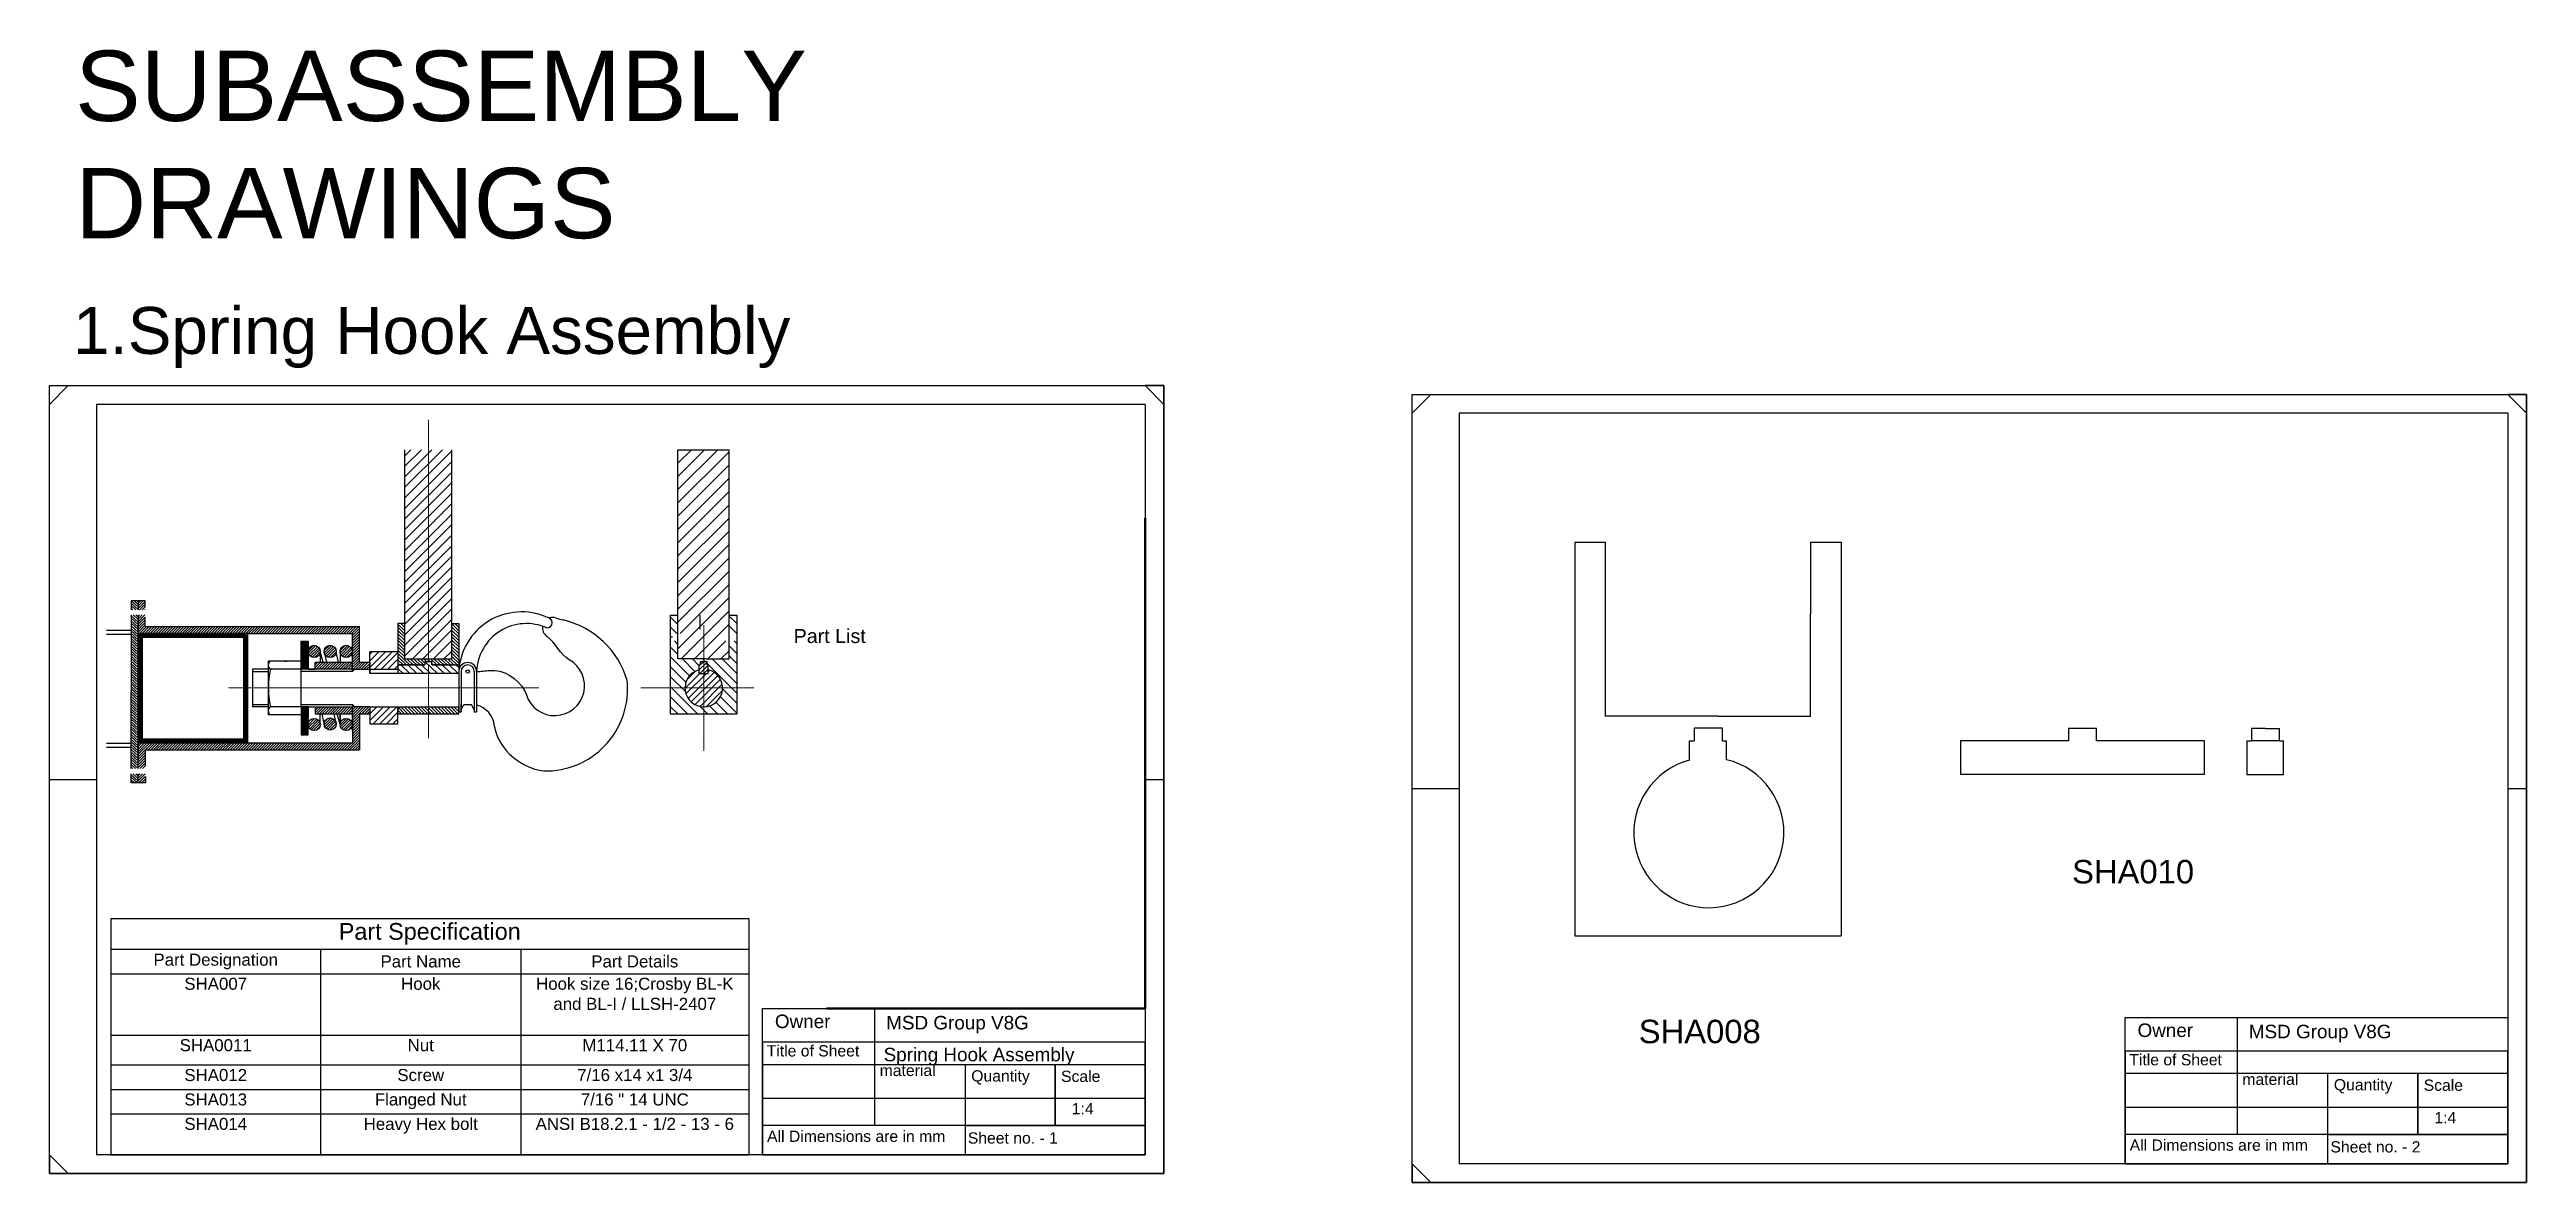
# Model space of a CAD drawing. Header units: inches. Extents: x 33 to 5314, y -1 to 2415.
import ezdxf

# ---------------------------------------------------------------- set-up
doc = ezdxf.new("R2010")
doc.units = ezdxf.units.IN
doc.header["$MEASUREMENT"] = 0
for name, pattern in [('ACISOWELD', [3, 2, -1]), ('CENTER', [2, 1.25, -0.25, 0.25, -0.25]), ('HIDDEN', [0.375, 0.25, -0.125])]:
    doc.linetypes.add(name, pattern=pattern)
for name, color, linetype, lineweight in [('AM_7', 4, 'CENTER', 15), ('AM_8', 1, 'Continuous', 15), ('AMC_Contour', 7, 'Continuous', 50)]:
    doc.layers.add(name, color=color, linetype=linetype, lineweight=lineweight)
doc.styles.get("Standard").update_dxf_attribs({"font": 'arial.ttf'})
pattern_1 = [(45, (-8031.522, 663.3488), (-2.8284271, 2.8284271), [])]

# ---------------------------------------------------------------- blocks, each defined once
blk = doc.blocks.new('*T4')
at = {"color": 0, "linetype": 'ByBlock', "lineweight": -2, "transparency": 16777216}
for p, q in [((0, 0), (1360.4, 0)), ((0, 0), (0, -503.7)), ((1360.4, 0), (1360.4, -503.7)), ((0, -65.4), (1360.4, -65.4)), ((447.6, -65.4), (447.6, -503.7)), ((874.5, -65.4), (874.5, -503.7)), ((0, -117.5), (1360.4, -117.5)), ((0, -248.5), (1360.4, -248.5)), ((0, -312.1), (1360.4, -312.1)), ((0, -364.2), (1360.4, -364.2)), ((0, -416.3), (1360.4, -416.3)), ((0, -503.7), (1360.4, -503.7))]:
    blk.add_line(p, q, dxfattribs=at)
at = {"color": 0, "transparency": 16777216}
for s, insert, char_height, width, attachment_point in [('Part Specification', (680.2, -32.7), 35.693, 1343.302, 5), ('Part Designation', (223.8, -91.5), 25.699, 430.428, 5), ('Part Name', (661, -91.5), 25.7, 409.759, 5), ('Part Details', (1117.4, -91.5), 25.699, 468.849, 5), ('SHA007', (223.8, -126.1), 25.7, 430.428, 2), ('Hook', (661, -126.1), 25.7, 409.759, 2), ('Hook size 16;Crosby BL-K and BL-I / LLSH-2407', (1117.4, -126.1), 25.699, 468.849, 2), ('SHA0011', (223.8, -257.1), 25.7, 430.428, 2), ('Nut', (661, -257.1), 25.7, 409.759, 2), ('M114.11 X 70', (1117.4, -257.1), 25.699, 468.849, 2), ('SHA012', (223.8, -320.7), 25.7, 430.428, 2), ('Screw', (661, -320.7), 25.7, 409.759, 2), ('\\A1;7/16 x14 x1 3/4 ', (1117.4, -320.7), 25.699, 468.849, 2), ('SHA013', (223.8, -372.8), 25.7, 430.428, 2), ('Flanged Nut', (661, -372.8), 25.699, 409.759, 2), ('7/16 " 14 UNC', (1117.4, -372.8), 25.699, 468.849, 2), ('SHA014', (223.8, -424.9), 25.7, 430.428, 2), ('Heavy Hex bolt', (661, -424.9), 25.699, 409.759, 2), ('ANSI B18.2.1 - 1/2 - 13 - 6', (1117.4, -424.9), 25.699, 468.849, 2)]:
    blk.add_mtext(s, dxfattribs=dict(at, insert=insert, char_height=char_height, width=width, attachment_point=attachment_point))

msp = doc.modelspace()

# ---------------------------------------------------------------- hatches: boundary and pattern name
h = msp.add_hatch()
h.set_pattern_fill('ANSI31', color=256, scale=5)
h.set_pattern_definition([(45, (-31135.625, -1528.232), (-11.22532, 11.22532), [])])
h.paths.add_polyline_path([(890.7, 1561.8), (790.7, 1561.8), (790.7, 1116), (890.7, 1116), (890.6, 1191.1)])
at = {"layer": 'AM_8'}
h = msp.add_hatch(dxfattribs=at)
h.set_pattern_fill('_U', color=0, scale=20, angle=45, style=0, pattern_type=0)
h.set_pattern_definition([(45, (-47.18, 0), (-14.14214, 14.14214), [])])
h.paths.add_polyline_path([(1380.6, 1170.2), (1382, 1168.8), (1382, 1155.7), (1380.6, 1154.3), (1372.9, 1154.3), (1372.9, 1115.9), (1433, 1115.9), (1482.1, 1115.9), (1482.1, 1154.3), (1474.4, 1154.3), (1473, 1155.7), (1473, 1168.8), (1474.4, 1170.2), (1482.1, 1170.2), (1482.1, 1561.8), (1372.9, 1561.8), (1372.9, 1170.2)])
at = {"layer": 'AM_8', "true_color": 0x136734}
h = msp.add_hatch(dxfattribs=at)
h.set_pattern_fill('_U', color=116, scale=4, angle=138, style=0, pattern_type=0)
h.set_pattern_definition([(138, (-7938.2753, 715.6926), (-2.6765224, -2.9725793), [])])
h.paths.add_polyline_path([(222, 1239.9), (207, 1239.9), (207, 1220.5), (222, 1220.5)])
h.paths.add_polyline_path([(222, 870.8), (207, 870.8), (207, 851.3), (222, 851.3)])
h.paths.add_polyline_path([(207, 1209.4), (207, 881.9), (222, 881.9), (222, 1209.4)])
h = msp.add_hatch(dxfattribs=at)
h.set_pattern_fill('_U', color=116, scale=4, angle=45, style=0, pattern_type=0)
h.set_pattern_definition([(45, (-13288.468, 774.6604), (-2.8284271, 2.8284271), [])])
h.paths.add_polyline_path([(678.7, 1108.8), (599.2, 1108.8), (599.2, 1093.8), (678.7, 1093.8)], flags=17)
h.paths.add_polyline_path([(678.7, 1013.8), (599.2, 1013.8), (599.2, 998.9), (678.7, 998.9), (678.7, 1000)])
h.paths.add_polyline_path([(237, 1239.9), (222, 1239.9), (222, 1220.5), (233.3, 1220.5), (235.1, 1220.5), (237, 1220.5), (237, 1225.9)])
h.paths.add_polyline_path([(237, 865.4), (237, 870.8), (235.1, 870.8), (233.3, 870.8), (222, 870.8), (222, 851.3), (237, 851.3)])
h.paths.add_polyline_path([(693.7, 998.9), (715.7, 998.9), (715.7, 1013.8), (678.7, 1013.8), (678.7, 962.8), (678.7, 937), (455.6, 937), (451.3, 937), (222, 937), (222, 881.9), (233.3, 881.9), (235.1, 881.9), (237, 881.9), (237, 887.3), (237, 922), (693.7, 922)])
h.paths.add_polyline_path([(678.7, 1169.8), (678.7, 1093.8), (678.7, 1093.8), (715.7, 1093.8), (715.7, 1108.8), (693.7, 1108.8), (693.7, 1184.8), (237, 1184.8), (237, 1209.4), (222, 1209.4), (222, 1169.8)])
at = {"layer": 'AM_8'}
h = msp.add_hatch(dxfattribs=at)
h.set_pattern_fill('_U', color=256, scale=2.5, angle=45, style=0, pattern_type=0)
h.set_pattern_definition([(45, (-13288.468, 774.6604), (-1.76776695, 1.76776695), [])])
h.paths.add_polyline_path([(222, 937), (226.3, 937), (399.7, 937), (455.6, 937), (455.6, 1169.8), (222, 1169.8)])
h.paths.add_polyline_path([(447, 945.6), (230.6, 945.6), (230.6, 1162), (447, 1162)], flags=16)
h = msp.add_hatch(dxfattribs=at)
h.set_pattern_fill('_U', color=256, scale=5, angle=136, style=0, pattern_type=0)
h.set_pattern_definition([(136, (0, 0), (-3.473292, -3.596699), [])])
h.paths.add_polyline_path([(890.6, 1191.1), (890.7, 1116), (790.7, 1116), (790.7, 1191), (775.7, 1191), (775.7, 1102.8), (833.2, 1102.8), (833.2, 1109.5), (848.2, 1109.5), (848.2, 1102.8), (905.6, 1102.8), (905.7, 1191.1)])
h = msp.add_hatch(dxfattribs=at)
h.set_pattern_fill('_U', color=256, scale=15, angle=135, style=0, pattern_type=0)
h.set_pattern_definition([(135, (-47.179, 0), (-10.6066, -10.6066), [])])
h.paths.add_polyline_path([(1372.9, 1208.7), (1356.6, 1208.7), (1356.6, 1181.3, -0.145681), (1357.5, 1178, -0.145681), (1356.6, 1174.8), (1356.6, 1170.4), (1361, 1170.4), (1362.3, 1170.2), (1372.9, 1170.2)])
h.paths.add_polyline_path([(1498.4, 1208.7), (1482.1, 1208.7), (1482.1, 1170.2), (1492.7, 1170.2), (1494, 1170.4), (1498.4, 1170.4)])
h.paths.add_polyline_path([(1498.4, 998.8), (1498.4, 1154.1), (1494, 1154.1), (1492.7, 1154.3), (1482.1, 1154.3), (1482.1, 1115.9), (1372.9, 1115.9), (1372.9, 1154.3), (1362.3, 1154.3), (1361, 1154.1), (1356.6, 1154.1), (1356.6, 998.8)])
edge = h.paths.add_edge_path(flags=16)
edge.add_line((1417.7, 1102.8), (1420.2, 1102.8))
edge.add_line((1420.2, 1102.8), (1420.2, 1109.5))
edge.add_line((1420.2, 1109.5), (1435.2, 1109.5))
edge.add_line((1435.2, 1109.5), (1435.2, 1102.8))
edge.add_line((1435.2, 1102.8), (1437.3, 1102.8))
edge.add_line((1437.3, 1102.8), (1437.3, 1092.7))
edge.add_arc((1428, 1053.8), 40, -255.0727, 76.4953, ccw=False)
edge.add_line((1417.7, 1092.5), (1417.7, 1102.8))
h = msp.add_hatch(dxfattribs=at)
h.set_pattern_fill('_U', color=256, scale=2.5, angle=45, style=0, pattern_type=0)
h.set_pattern_definition([(45, (-8031.522, 663.3488), (-1.76776695, 1.76776695), [])])
h.paths.add_polyline_path([(584.2, 1013.8), (569.2, 1013.8), (569.2, 953.8), (584.2, 953.8)])
h.paths.add_polyline_path([(569.2, 1153.8), (569.2, 1093.8), (578.2, 1093.8), (584.2, 1093.8), (584.2, 1153.8)])
h = msp.add_hatch(dxfattribs=at)
h.set_pattern_fill('_U', color=256, scale=4, angle=45, style=0, pattern_type=0)
h.set_pattern_definition(pattern_1)
edge = h.paths.add_edge_path()
edge.add_arc((597.2, 1131.8), 13, 180, 537.0775)
edge.add_arc((597.2, 1131.8), 13, 177.0775, 180)
h = msp.add_hatch(dxfattribs=at)
h.set_pattern_fill('_U', color=256, scale=4, angle=45, style=0, pattern_type=0)
h.set_pattern_definition(pattern_1)
edge = h.paths.add_edge_path()
edge.add_arc((631.4, 1131.8), 13, 191.4592, 513.5954)
edge.add_arc((631.4, 1131.8), 13, 153.5954, 191.4592)
edge = h.paths.add_edge_path()
edge.add_arc((665.7, 1131.8), 13, 0, 360)
edge = h.paths.add_edge_path()
edge.add_arc((665.7, 975.8), 13, 0, 360)
edge = h.paths.add_edge_path()
edge.add_arc((631.4, 977), 13, 0, 360)
edge = h.paths.add_edge_path()
edge.add_arc((597.2, 975.8), 13, 0, 360)
at = {"layer": 'AM_8', "true_color": 0xf8991e}
h = msp.add_hatch(dxfattribs=at)
h.set_pattern_fill('_U', color=30, scale=10, angle=45, style=0, pattern_type=0)
h.set_pattern_definition([(45, (0, 0), (-7.07107, 7.07107), [])])
h.paths.add_polyline_path([(775.7, 1013.8), (770.7, 1013.8), (715.7, 1013.8), (715.7, 976.7), (775.7, 976.7)])
h.paths.add_polyline_path([(748.2, 1093.8), (758.8, 1093.8), (770.7, 1093.8), (775.7, 1093.8), (775.7, 1131), (715.7, 1131), (715.7, 1093.8)])
at = {"layer": 'AM_8'}
h = msp.add_hatch(dxfattribs=at)
h.set_pattern_fill('_U', color=256, scale=10, angle=137, style=0, pattern_type=0)
h.set_pattern_definition([(137, (0, 0), (-6.819984, -7.31354), [])])
edge = h.paths.add_edge_path()
edge.add_line((775.7, 1084.8), (905.6, 1084.8))
edge.add_line((905.6, 1084.8), (905.6, 1088.8))
edge.add_arc((924.6, 1088.8), 19.1, 178.6074, 180, ccw=False)
edge.add_line((905.6, 1089.3), (905.6, 1102.8))
edge.add_line((905.6, 1102.8), (848.2, 1102.8))
edge.add_line((848.2, 1102.8), (848.2, 1109.5))
edge.add_line((848.2, 1109.5), (833.2, 1109.5))
edge.add_line((833.2, 1109.5), (833.2, 1102.8))
edge.add_line((833.2, 1102.8), (775.7, 1102.8))
edge.add_line((775.7, 1102.8), (775.7, 1084.8))
at = {"layer": 'AM_8', "true_color": 0x136734}
h = msp.add_hatch(dxfattribs=at)
h.set_pattern_fill('_U', color=116, scale=6, angle=45, style=0, pattern_type=0)
h.set_pattern_definition([(45, (-47.179, 0), (-4.24264, 4.24264), [])])
h.paths.add_polyline_path([(1437.3, 1084.8), (1437.3, 1102.8), (1435.2, 1102.8), (1435.2, 1109.5), (1420.2, 1109.5), (1420.2, 1102.8), (1417.7, 1102.8), (1417.7, 1084.8)])
at = {"layer": 'AM_8'}
h = msp.add_hatch(dxfattribs=at)
h.set_pattern_fill('_U', color=256, scale=10, angle=45, style=0, pattern_type=0)
h.set_pattern_definition([(45, (-47.179, 0), (-7.07107, 7.07107), [])])
edge = h.paths.add_edge_path()
edge.add_line((1437.3, 1084.8), (1417.7, 1084.8))
edge.add_line((1417.7, 1084.8), (1417.7, 1092.5))
edge.add_arc((1428, 1053.8), 40, 104.9273, 436.4953)
edge.add_line((1437.3, 1092.7), (1437.3, 1084.8))
h = msp.add_hatch(dxfattribs=at)
h.set_pattern_fill('_U', color=256, scale=5, angle=135, style=0, pattern_type=0)
h.set_pattern_definition([(135, (0, 0), (-3.535534, -3.535534), [])])
h.paths.add_polyline_path([(775.7, 998.8), (905.6, 998.8), (905.6, 1013.8), (775.7, 1013.8)])

# ---------------------------------------------------------------- linework, layer by layer
for p, q in [((33, 1658.4), (73, 1698.4)), ((2409, 1658.4), (2369, 1698.4)), ((133, 1658.4), (133, 1618.4)), ((2369, 1658.4), (2369, 1618.4)), ((2938.5, 1639.5), (2978.5, 1679.5)), ((5314.5, 1639.5), (5274.5, 1679.5)), ((5274.5, 1639.5), (5274.5, 1599.5)), ((790.7, 1116), (790.7, 1561.8)), ((890.7, 1116), (890.7, 1561.8)), ((1372.9, 1145.3), (1372.9, 1561.8)), ((1372.9, 1561.8), (1482.1, 1561.8)), ((1482.1, 1115.9), (1482.1, 1561.8)), ((3285.5, 1364.6), (3285.5, 525.3)), ((3285.5, 1364.6), (3350.9, 1364.6)), ((3350.9, 1210.9), (3350.9, 1364.6)), ((3787.5, 1364.6), (3803.3, 1364.6)), ((3787.5, 1364.6), (3853, 1364.6)), ((3787.5, 1364.6), (3787.5, 1210.9)), ((3853, 1364.6), (3853, 525.3)), ((222, 1239.9), (207, 1239.9)), ((207, 1239.9), (207, 1220.5)), ((237, 1239.9), (222, 1239.9)), ((222, 1239.9), (222, 1220.5)), ((237, 1225.9), (237, 1239.9)), ((154.1, 1177.4), (207, 1177.4)), ((154.1, 1168.8), (207, 1168.8)), ((207, 1209.4), (207, 1045.6)), ((222, 1209.4), (222, 901.4)), ((222, 881.9), (222, 1189.9)), ((222, 1174.9), (222, 1051.6)), ((455.6, 1169.8), (222, 1169.8)), ((230.6, 1162), (447, 1162)), ((230.6, 1162), (230.6, 1051.6)), ((237, 1184.8), (237, 1204)), ((237, 1184.8), (693.7, 1184.8)), ((447, 945.6), (447, 1162)), ((447, 1157.7), (447, 1162)), ((447, 1053.8), (447, 1162)), ((455.6, 937), (455.6, 1169.8)), ((455.6, 1169.8), (678.7, 1169.8)), ((678.7, 1108.8), (678.7, 1169.8)), ((693.7, 1108.8), (693.7, 1184.8)), ((790.7, 1191), (775.7, 1191)), ((790.7, 1191), (775.7, 1191)), ((775.7, 1191), (775.7, 1084.8)), ((790.7, 1116), (790.7, 1191)), ((890.6, 1191.1), (905.7, 1191.1)), ((890.7, 1116), (890.6, 1191.1)), ((905.7, 1191.1), (905.6, 1084.8)), ((1356.6, 1208.7), (1356.6, 998.8)), ((1356.6, 1208.7), (1372.9, 1208.7)), ((1361.2, 1162.3), (1356.6, 1162.3)), ((1420.1, 1179.3), (1420.1, 1208.7)), ((1482.1, 1208.7), (1498.4, 1208.7)), ((1498.4, 1208.7), (1498.4, 998.8)), ((3350.9, 993.6), (3350.9, 1210.9)), ((3787.5, 993.6), (3787.5, 1210.9)), ((447, 1053.8), (447, 1157.7)), ((569.2, 1110.9), (499.2, 1110.9)), ((499.2, 1110.9), (499.2, 996.8)), ((533.7, 1110.9), (538.7, 1110.9)), ((569.2, 1093.8), (569.2, 1153.8)), ((569.2, 1153.8), (584.2, 1153.8)), ((584.2, 1153.8), (584.2, 1093.8)), ((584.2, 1131.9), (584.2, 1149.7)), ((584.2, 1144.8), (584.2, 1118.8)), ((584.2, 1093.8), (584.2, 1131.9)), ((584.2, 1093.8), (584.2, 1118.8)), ((584.2, 1093.8), (584.2, 1118.8)), ((616.4, 1108.8), (610.2, 1131.8)), ((610.2, 1131.8), (610.2, 1108.8)), ((619.2, 1127.4), (623.3, 1108.8)), ((649.3, 1108.8), (644.4, 1131)), ((652.7, 1131.8), (652.7, 1108.8)), ((678.7, 1088.8), (678.7, 1146)), ((775.7, 1131), (715.7, 1131)), ((715.7, 1084.8), (715.7, 1131)), ((790.7, 1116), (790.7, 1131)), ((790.7, 1116), (890.7, 1116)), ((1372.9, 1115.9), (1372.9, 1145.3)), ((1372.9, 1115.9), (1372.9, 1145.3)), ((1433, 1115.9), (1372.9, 1115.9)), ((1427.7, 1109.5), (1420.2, 1109.5)), ((1420.2, 1109.5), (1420.2, 1102.8)), ((1435.2, 1109.5), (1427.7, 1109.5)), ((1433, 1115.9), (1461.3, 1115.9)), ((1433, 1115.9), (1482.1, 1115.9)), ((1435.2, 1102.8), (1435.2, 1109.5)), ((3350.9, 993.6), (3350.9, 1111.1)), ((465.5, 1093.8), (465.6, 1013.8)), ((499.2, 1093.8), (465.5, 1093.8)), ((533.7, 1093.8), (504.2, 1093.8)), ((569.2, 1093.8), (504.2, 1093.8)), ((569.2, 1093.8), (538.7, 1093.8)), ((569.2, 1093.8), (569.2, 1093.8)), ((584.2, 1093.8), (569.2, 1093.8)), ((569.2, 1013.8), (569.2, 1093.8)), ((584.2, 1093.8), (578.2, 1093.8)), ((584.2, 1093.8), (589.7, 1093.8)), ((678.7, 1093.8), (584.2, 1093.8)), ((584.2, 1093.8), (599.2, 1093.8)), ((599.2, 1093.8), (599.2, 1108.8)), ((599.2, 1108.8), (678.7, 1108.8)), ((652.7, 1093.6), (652.6, 1093.8)), ((652.7, 1093.8), (652.7, 1093.6)), ((678.7, 1093.8), (683.7, 1093.8)), ((678.7, 1093.8), (715.7, 1093.8)), ((678.7, 1093.8), (678.7, 1088.8)), ((681.2, 1093.8), (715.7, 1093.8)), ((693.7, 1108.8), (715.7, 1108.8)), ((715.7, 1108.8), (715.7, 1093.8)), ((715.7, 1093.8), (715.7, 1084.8)), ((715.7, 1093.8), (775.7, 1093.8)), ((751.2, 1084.8), (715.7, 1084.8)), ((751.2, 1084.8), (736.2, 1084.8)), ((770.7, 1084.8), (751.2, 1084.8)), ((905.9, 1084.8), (761.8, 1084.8)), ((905.6, 1084.8), (770.7, 1084.8)), ((775.7, 1102.8), (833.2, 1102.8)), ((848.2, 1102.8), (905.7, 1102.8)), ((905.6, 1088.8), (905.6, 1002.8)), ((910.6, 1088.8), (910.6, 1018.8)), ((938.7, 1088.8), (938.7, 1017.4)), ((943.7, 1088.8), (943.7, 1017.4)), ((1417.7, 1102.8), (1417.7, 1084.8)), ((1417.7, 1102.8), (1420.2, 1102.8)), ((1417.7, 1084.8), (1437.3, 1084.8)), ((1435.2, 1102.8), (1437.3, 1102.8)), ((1437.3, 1084.8), (1437.3, 1102.8)), ((207, 881.9), (207, 1045.6)), ((222, 1051.6), (222, 1039.6)), ((222, 1039.6), (222, 916.3)), ((230.6, 1051.6), (230.6, 1039.6)), ((230.6, 1039.6), (230.6, 945.6)), ((499.2, 1013.8), (465.6, 1013.8)), ((538.7, 1013.8), (504.2, 1013.8)), ((569.3, 1013.8), (538.7, 1013.8)), ((569.2, 1013.8), (569.2, 953.8)), ((584.2, 1013.8), (569.2, 1013.8)), ((584.2, 953.8), (584.2, 1013.8)), ((584.2, 1013.8), (678.7, 1013.8)), ((584.2, 1013.8), (584.2, 988.8)), ((599.2, 1013.9), (599.2, 998.9)), ((678.7, 1018.9), (678.7, 1013.8)), ((715.7, 1013.8), (678.7, 1013.8)), ((678.7, 962.8), (678.7, 1013.8)), ((715.7, 1013.8), (715.7, 998.8)), ((715.7, 1013.8), (905.6, 1013.8)), ((715.7, 1013.8), (715.7, 976.7)), ((775.7, 1013.8), (775.7, 998.8)), ((775.7, 976.7), (775.7, 1013.8)), ((905.6, 998.8), (905.6, 1013.8)), ((910.6, 1018.8), (910.6, 1002.8)), ((910.6, 1007.5), (916.3, 1018.8)), ((910.6, 1007.5), (910.6, 1018.8)), ((916.3, 1018.8), (932.9, 1018.8)), ((916.3, 1018.8), (924.6, 1018.8)), ((938.7, 1007.5), (932.9, 1018.8)), ((938.7, 1017.4), (938.7, 1002.8)), ((943.7, 1017.4), (943.7, 1002.8)), ((569.2, 996.8), (499.2, 996.8)), ((569.2, 953.8), (584.2, 953.8)), ((599.2, 998.9), (678.7, 998.9)), ((610.2, 975.8), (610.2, 998.9)), ((613.3, 998.9), (618.7, 974.2)), ((644.4, 977), (639.6, 998.9)), ((652.7, 975.8), (646.4, 998.9)), ((652.7, 975.8), (652.7, 998.9)), ((652.7, 998.9), (652.7, 975.8)), ((678.7, 1000), (678.7, 937)), ((693.7, 998.8), (715.7, 998.8)), ((693.7, 998.8), (693.7, 922)), ((715.7, 1002.8), (715.7, 1002.8)), ((775.7, 976.7), (715.7, 976.7)), ((775.7, 998.8), (905.6, 998.8)), ((905.6, 1002.8), (910.6, 1002.8)), ((938.7, 1002.8), (943.7, 1002.8)), ((1356.6, 998.8), (1498.4, 998.8)), ((3591, 993.6), (3350.9, 993.6)), ((3570, 968.2), (3540, 968.2)), ((3540, 968.2), (3540, 941.4)), ((3600, 968.2), (3570, 968.2)), ((3591, 993.6), (3704.5, 993.7)), ((3591, 993.6), (3787.5, 993.6)), ((3600, 941.4), (3600, 968.2)), ((4758, 967.7), (4728, 967.7)), ((4728, 967.7), (4728, 941)), ((4758, 967.7), (4788, 967.7)), ((4788, 941), (4788, 967.7)), ((154.1, 936), (207, 936)), ((154.1, 927.4), (207, 927.4)), ((222, 937), (399.7, 937)), ((455.6, 937), (222, 937)), ((222, 937), (226.3, 937)), ((226.3, 937), (447, 937)), ((230.6, 945.6), (447, 945.6)), ((237, 922), (237, 887.3)), ((237, 922), (693.7, 922)), ((411.5, 937), (455.6, 937)), ((411.5, 937), (411.5, 937)), ((451.3, 937), (455.6, 937)), ((455.6, 937), (678.7, 937)), ((3529.9, 941.4), (3540, 941.4)), ((3529.9, 899.9), (3529.9, 941.4)), ((3600, 941.4), (3608.5, 941.4)), ((3608.5, 900.9), (3608.5, 941.4)), ((4337.8, 941), (4107.7, 941)), ((4107.7, 941), (4107.7, 869)), ((4627.9, 941), (4397.8, 941)), ((4627.3, 941), (4627.2, 869)), ((4717.9, 941), (4717.9, 869)), ((4717.9, 941), (4728, 941)), ((4788, 941), (4728, 941)), ((4788, 941), (4796.5, 941)), ((4796.5, 869), (4796.5, 941)), ((33, 858.4), (133, 858.4)), ((207, 851.3), (207, 870.8)), ((222.5, 851.2), (207.5, 851.2)), ((222, 851.3), (222, 870.8)), ((237.5, 851.2), (222.5, 851.2)), ((237.5, 865.3), (237.5, 851.2)), ((2369, 858.4), (2409, 858.4)), ((4627.2, 869), (4107.7, 869)), ((4717.9, 869), (4796.5, 869)), ((2938.5, 839.5), (3038.5, 839.5)), ((5274.5, 839.5), (5314.5, 839.5)), ((3285.5, 525.3), (3853, 525.3)), ((1985, 120.8), (1985, 58.4)), ((33, 58.4), (73, 18.4)), ((4890.5, 101.9), (4890.5, 39.5)), ((2938.5, 39.5), (2978.5, -0.5))]:
    msp.add_line(p, q)
at = {"color": 3}
for p, q in [((465.5, 1088.8), (499.2, 1088.8)), ((503.1, 1088.8), (503.7, 1088.8)), ((678.7, 1088.8), (569.2, 1088.8)), ((678.7, 1088.8), (683.7, 1093.8)), ((465.6, 1018.8), (499.2, 1018.8)), ((503.1, 1018.8), (503.7, 1018.8)), ((569.2, 1018.8), (678.7, 1018.8)), ((678.7, 1018.9), (683.7, 1013.9))]:
    msp.add_line(p, q, dxfattribs=at)
at = {"linetype": 'HIDDEN'}
for p, q in [((833.2, 1102.8), (775.7, 1102.8)), ((905.7, 1102.8), (848.2, 1102.8)), ((770.7, 1013.8), (905.6, 1013.8))]:
    msp.add_line(p, q, dxfattribs=at)
at = {"linetype": 'ACISOWELD'}
msp.add_line((399.7, 937), (411.5, 937), dxfattribs=at)
for points in [[(33, 1698.4), (2409, 1698.4), (2409, 18.4), (33, 18.4)], [(2938.5, 1679.5), (5314.5, 1679.5), (5314.5, -0.5), (2938.5, -0.5)], [(1553, 370.4), (2369, 370.4), (2369, 58.4), (1553, 58.4)], [(4458.5, 351.5), (5274.5, 351.5), (5274.5, 39.5), (4458.5, 39.5)], [(1553, 58.4), (2369, 58.4), (2369, 298.4), (1553, 298.4)], [(4458.5, 39.5), (5274.5, 39.5), (5274.5, 279.5), (4458.5, 279.5)], [(1553, 58.4), (2369, 58.4), (2369, 250.4), (1553, 250.4)], [(2177, 250.4), (1985, 250.4), (1985, 120.8), (2177, 120.8)], [(2369, 250.4), (2177, 250.4), (2177, 120.8), (2369, 120.8)], [(4458.5, 39.5), (5274.5, 39.5), (5274.5, 231.5), (4458.5, 231.5)], [(5082.5, 231.5), (4890.5, 231.5), (4890.5, 101.9), (5082.5, 101.9)], [(5274.5, 231.5), (5082.5, 231.5), (5082.5, 101.9), (5274.5, 101.9)], [(1553, 58.4), (2369, 58.4), (2369, 178.4), (1553, 178.4)], [(4458.5, 39.5), (5274.5, 39.5), (5274.5, 159.5), (4458.5, 159.5)], [(1553, 58.4), (2369, 58.4), (2369, 120.8), (1553, 120.8)], [(4458.5, 39.5), (5274.5, 39.5), (5274.5, 101.9), (4458.5, 101.9)]]:
    msp.add_lwpolyline(points, close=True)
for points in [[(133, 18.4), (33, 18.4), (33, 1698.4), (133, 1698.4)], [(33, 1658.4), (33, 1698.4), (2409, 1698.4), (2409, 1658.4)], [(2369, 18.4), (2409, 18.4), (2409, 1698.4), (2369, 1698.4)], [(133, 1658.4), (133, 58.4)], [(2369, 1658.4), (133, 1658.4)], [(2369, 1658.4), (2369, 58.4)], [(3038.5, -0.5), (2938.5, -0.5), (2938.5, 1679.5), (3038.5, 1679.5)], [(2938.5, 1639.5), (2938.5, 1679.5), (5314.5, 1679.5), (5314.5, 1639.5)], [(3038.5, 1639.5), (3038.5, 39.5)], [(5274.5, 1639.5), (3038.5, 1639.5)], [(5274.5, -0.5), (5314.5, -0.5), (5314.5, 1679.5), (5274.5, 1679.5)], [(5274.5, 1639.5), (5274.5, 39.5)], [(848.2, 1102.8), (848.2, 1109.5), (833.2, 1109.5), (833.2, 1102.8)], [(910.6, 1002.8), (910.6, 1018.8)], [(4397.8, 941), (4397.8, 967.7), (4337.8, 967.7), (4337.8, 941)], [(1793, 120.8), (1793, 370.4), (2369, 370.4), (2369, 58.4), (1793, 58.4)], [(4698.5, 101.9), (4698.5, 351.5), (5274.5, 351.5), (5274.5, 39.5), (4698.5, 39.5)], [(33, 58.4), (33, 18.4), (2409, 18.4), (2409, 58.4)], [(2369, 58.4), (133, 58.4)], [(2938.5, 39.5), (2938.5, -0.5), (5314.5, -0.5), (5314.5, 39.5)], [(5274.5, 39.5), (3038.5, 39.5)]]:
    msp.add_lwpolyline(points)
for centre, radius in [((597.2, 1131.8), 13), ((631.4, 1131.8), 13), ((665.7, 1131.8), 13), ((924.6, 1088.8), 3.66), ((597.2, 975.8), 13), ((631.4, 977), 13), ((665.7, 975.8), 13)]:
    msp.add_circle(centre, radius)
for centre, radius, start, end in [((1039.3, 1082), 134, 66.1958, 177.0793), ((1049.9, 1084.8), 106.3, 65.8159, 177.8178), ((1106, 1182.2), 22.1, 171.9254, 235.3289), ((1093.4, 1193.2), 11.4, 270, 90), ((1106, 1182.2), 22.1, 69.9205, 108.5718), ((1154, 1313.8), 118, 249.9205, 257.1589), ((1086.5, 1017.7), 185.7, 16.3675, 77.1589), ((509, 1102.4), 9.81, 119.401, 240.599), ((1110.2, 1058.4), 63.5, 197.8566, 60.6809), ((1110.2, 1058.4), 63.5, 197.8566, 60.6809), ((682.4, 1053.8), 182.7, 167.3502, 192.6498), ((924.6, 1088.8), 19.1, 0, 180), ((924.6, 1088.8), 14.1, 0, 180), ((942, 1206.8), 118, 270.8051, 275.4566), ((1090.6, 1051.9), 175.1, 271.9809, 5.9402), ((1428, 1053.8), 40, 104.9273, 76.4953), ((509.3, 1005.3), 9.92, 120.8979, 239.1021), ((931.6, 968.8), 50, 5.5605, 76.0439), ((3571.1, 745.3), 160, 104.9273, 76.4953)]:
    msp.add_arc(centre, radius, start, end)
for points in [[(1141.3, 1113.8), (1121.1, 1125.1), (1112.4, 1150.9), (1093.4, 1164.1)], [(981.4, 973.7), (986.2, 923.7), (1046.5, 875.2), (1096.7, 876.9)]]:
    msp.add_open_spline(points, degree=3)
msp.add_open_spline([(953.2, 1089.4), (962.5, 1090.3), (1002.7, 1096.8), (1041.4, 1064.9), (1049.7, 1038.9)], degree=3, knots=[9.291491, 9.291491, 9.291491, 9.291491, 35.538405, 117.205777, 117.205777, 117.205777, 117.205777])
at = {"layer": 'AM_7'}
for p, q in [((840.7, 1109.5), (840.7, 1625.6)), ((1428, 919.7), (1428, 1188)), ((840.7, 946.5), (840.7, 1102.8)), ((572.2, 1053.9), (414, 1054.1)), ((1076.6, 1053.8), (566.2, 1053.8)), ((1293.8, 1053.8), (1535.6, 1053.8))]:
    msp.add_line(p, q, dxfattribs=at)
at = {"layer": 'AMC_Contour', "color": 7}
for p, q in [((2369, 370.4), (2369, 1415.7)), ((1690, 370.4), (2369, 370.4))]:
    msp.add_line(p, q, dxfattribs=at)

# ---------------------------------------------------------------- block references
msp.add_blockref('*T4', (163.5, 562.1))

# ---------------------------------------------------------------- texts
at = {"attachment_point": 1}
for s, width, gutter_width, heights, insert, char_height in [('SUBASSEMBLY DRAWINGS', 2443.311, 1, [0], (87.5, 2412.8), 150), ('1.Spring Hook Assembly', 1729.74, 1, [0], (83.2, 1866.1), 100), ('Part List', 222.931, 1, [0], (1619.7, 1179.6), 30), ('SHA010', 426.506, 1, [0], (4345.6, 687.1), 50), (' Owner', 202.471, 60, [0], (1568.5, 357.4), 28.8), ('MSD Group V8G', 450.957, 60, [0], (1817, 354.6), 28.8), ('SHA008', 426.506, 1, [0], (3421.6, 346.4), 50), (' Owner', 202.471, 60, [0], (4474, 338.4), 28.8), ('MSD Group V8G', 450.957, 60, [0], (4722.5, 335.7), 28.8), ('Title of Sheet', 219.036, 60, [0], (1562.1, 292.1), 24), ('Spring Hook Assembly', 456.479, 60, [0], (1811.5, 286.6), 28.8), ('Title of Sheet', 219.036, 60, [0], (4467.6, 273.2), 24), ('material', 181.751, 60, [0], (1803.2, 250.4), 24), ('Quantity', 161.056, 60, [0], (1998.3, 238.7), 24), ('Scale', 165.658, 60, [0], (2189.8, 237.8), 24), ('material', 181.751, 60, [0], (4708.7, 231.5), 24), ('Quantity', 161.056, 60, [0], (4903.8, 219.8), 24), ('Scale', 165.658, 60, [0], (5095.3, 218.9), 24), ('\\pxi-3,l4,t4;1:4', 163.789, 60, [0], (2188.7, 168.7), 24), ('All Dimensions are in mm', 463.384, 60, [0], (1563, 110), 24), ('Sheet no. - 1', 348.802, 60, [8.69], (1991, 106.3), 24), ('\\pxi-3,l4,t4;1:4', 163.789, 60, [0], (5094.2, 149.7), 24), ('All Dimensions are in mm', 463.384, 60, [0], (4468.5, 91.1), 24), ('Sheet no. - 2', 348.802, 60, [8.69], (4896.5, 87.4), 24)]:
    msp.add_mtext_dynamic_manual_height_columns(s, width=width, gutter_width=gutter_width, heights=heights, dxfattribs=dict(at, insert=insert, char_height=char_height))

doc.saveas('drawing.dxf')
